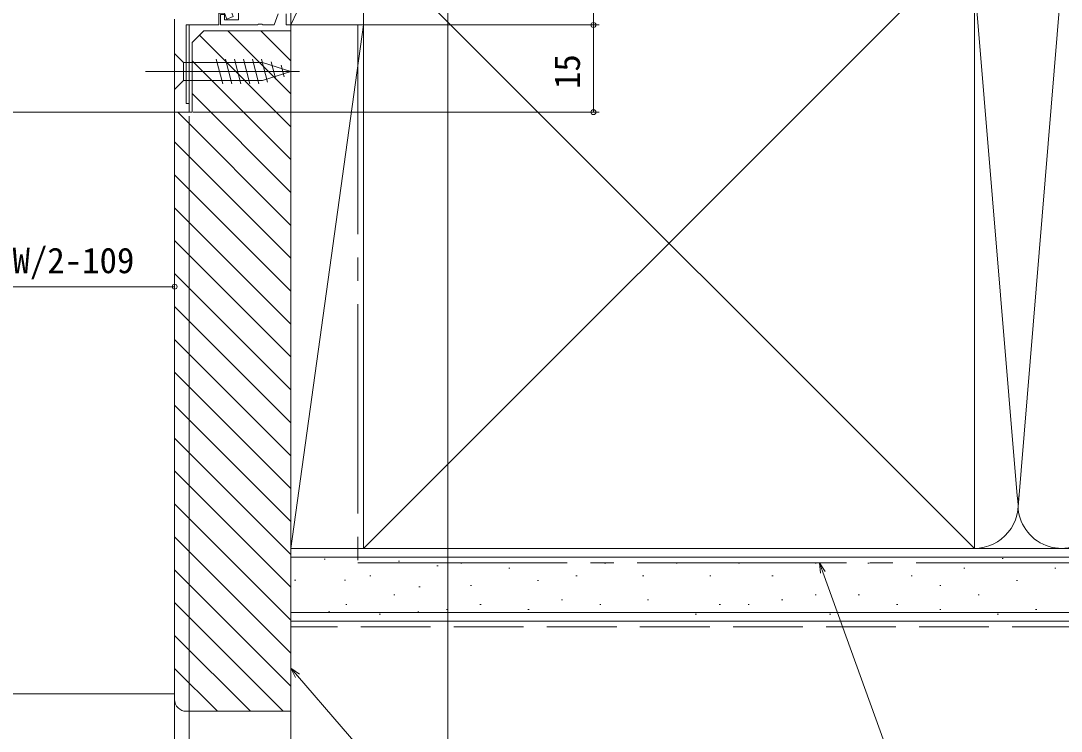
# Model space of a CAD drawing. Units: millimetres, scale not verified. Extents: x -693 to 693, y -1120 to 1122.
# Drawn here: x 336.4 to 515.3, y 157.6 to 279.7 of the extents above; entities that cross this region are included whole.
import ezdxf
from ezdxf.enums import TextEntityAlignment as Align

# ---------------------------------------------------------------- set-up
doc = ezdxf.new("R2010")
doc.units = ezdxf.units.MM
doc.header["$LTSCALE"] = 4
doc.linetypes.add('CHAIN2', pattern=[12, 9, -1, 1, -1])
doc.linetypes.add('DASHED3', pattern=[4, 3, -1])
for name, color, linetype, lineweight in [('0-2_YKK_ZWAK', 4, 'Continuous', 9), ('0-3_YKK_11', 2, 'Continuous', 9), ('0-4_YKK_12', 3, 'Continuous', 18), ('0-5_YKK_13', 3, 'Continuous', 9), ('0-8_YKK_A1', 6, 'Continuous', 9), ('0-9_YSS_KE', 7, 'Continuous', 9)]:
    doc.layers.add(name, color=color, linetype=linetype, lineweight=lineweight)
doc.styles.add('ＭＳ ゴシック', font='')
doc.styles.get('ＭＳ ゴシック').set_extended_font_data('MS Gothic')

msp = doc.modelspace()

# ---------------------------------------------------------------- linework, layer by layer
at = {"layer": '0-2_YKK_ZWAK'}
for p, q in [((362.855, 274.115), (362.855, 267.915)), ((362.855, 274.115), (364.405, 272.565)), ((377.939, 272.565), (364.405, 272.565)), ((364.405, 272.565), (364.405, 269.465)), ((371.149, 268.915), (370.023, 273.115)), ((372.702, 268.915), (371.576, 273.115)), ((374.254, 268.915), (373.129, 273.115)), ((375.807, 268.915), (374.682, 273.115)), ((377.36, 268.915), (376.235, 273.115)), ((378.844, 269.174), (377.788, 273.115)), ((382.855, 271.015), (377.939, 272.565)), ((380.276, 269.625), (379.462, 272.661)), ((381.708, 270.076), (381.159, 272.126)), ((382.855, 271.015), (377.939, 269.465)), ((362.855, 267.915), (364.405, 269.465)), ((364.405, 269.465), (377.939, 269.465))]:
    msp.add_line(p, q, dxfattribs=at)
at = {"layer": '0-2_YKK_ZWAK', "linetype": 'CHAIN2'}
msp.add_line((357.855, 271.015), (384.342, 271.015), dxfattribs=at)
at = {"layer": '0-3_YKK_11'}
for p, q in [((365.353, 264.014), (365.353, 279.014)), ((301.849, 264.014), (365.353, 264.014))]:
    msp.add_line(p, q, dxfattribs=at)
at = {"layer": '0-4_YKK_12'}
for p, q in [((500.353, 189.014), (500.353, 286.514)), ((582.853, 189.014), (382.853, 189.014)), ((382.853, 176.514), (382.853, 189.014)), ((582.853, 176.514), (382.853, 176.514))]:
    msp.add_line(p, q, dxfattribs=at)
at = {"layer": '0-4_YKK_12', "linetype": 'CHAIN2'}
for p, q in [((394.353, 279.014), (394.353, 186.514)), ((394.353, 186.514), (583.055, 186.514))]:
    msp.add_line(p, q, dxfattribs=at)
at = {"layer": '0-4_YKK_12'}
for points in [[(500.353, 294.014), (395.353, 294.014), (395.353, 189.014), (500.353, 189.014)], [(362.853, 163.013), (362.853, 264.013), (365.853, 264.013), (365.853, 276.013), (367.853, 278.013), (382.853, 278.013)], [(382.853, 278.013), (382.853, 161.013), (364.853, 161.013)]]:
    msp.add_lwpolyline(points, dxfattribs=at)
msp.add_arc((364.853, 163.013), 2, 180.00001, 269.99999, dxfattribs=at)
at = {"layer": '0-5_YKK_13'}
for p, q in [((382.853, 279.014), (395.353, 306.014)), ((395.353, 189.014), (500.353, 294.014)), ((395.353, 294.014), (500.353, 189.014)), ((500.359, 286.82), (507.695, 198.045)), ((515.195, 284.982), (507.853, 196.133)), ((367.108, 277.268), (382.853, 261.523)), ((372.02, 278.013), (382.853, 267.18)), ((377.677, 278.013), (382.853, 272.837)), ((395.353, 279.014), (382.853, 279.014)), ((382.853, 189.014), (382.853, 279.014)), ((395.353, 279.014), (382.853, 189.014)), ((395.353, 189.014), (395.353, 279.014)), ((365.853, 272.866), (382.853, 255.866)), ((365.853, 267.209), (382.853, 250.209)), ((363.392, 264.013), (382.853, 244.552)), ((362.853, 258.895), (382.853, 238.895)), ((362.853, 253.239), (382.853, 233.239)), ((362.853, 247.582), (382.853, 227.582)), ((362.853, 241.925), (382.853, 221.925)), ((362.853, 236.268), (382.853, 216.268)), ((362.853, 230.611), (382.853, 210.611)), ((362.853, 224.954), (382.853, 204.954)), ((362.853, 219.298), (382.853, 199.298)), ((362.853, 213.641), (382.853, 193.641)), ((362.853, 207.984), (382.853, 187.984)), ((362.853, 202.327), (382.853, 182.327)), ((362.853, 196.67), (382.853, 176.67)), ((362.853, 191.013), (382.853, 171.013)), ((395.353, 189.014), (382.853, 189.014)), ((500.353, 189.014), (583.055, 189.014)), ((582.853, 187.514), (382.853, 187.514)), ((388.537, 187.184), (388.737, 187.184)), ((401.335, 186.794), (401.535, 186.794)), ((412.052, 186.448), (412.252, 186.448)), ((436.777, 186.448), (436.977, 186.448)), ((449.071, 186.448), (449.271, 186.448)), ((459.785, 186.448), (459.985, 186.448)), ((472.971, 186.448), (473.171, 186.448)), ((482.037, 186.448), (482.237, 186.448)), ((505.113, 187.272), (505.313, 187.272)), ((362.853, 185.356), (382.853, 165.356)), ((396.393, 184.3), (396.593, 184.3)), ((407.961, 186.015), (408.161, 186.015)), ((420.294, 185.624), (420.494, 185.624)), ((431.832, 184.3), (432.032, 184.3)), ((443.301, 184.3), (443.501, 184.3)), ((454.84, 184.3), (455.04, 184.3)), ((465.554, 184.3), (465.754, 184.3)), ((489.454, 184.3), (489.654, 184.3)), ((498.52, 185.624), (498.72, 185.624)), ((514.179, 185.624), (514.379, 185.624)), ((383.47, 183.566), (383.67, 183.566)), ((392.045, 183.566), (392.245, 183.566)), ((413.7, 182.651), (413.9, 182.651)), ((425.239, 183.476), (425.439, 183.476)), ((494.399, 182.651), (494.599, 182.651)), ((507.586, 183.476), (507.786, 183.476)), ((400.514, 181.003), (400.714, 181.003)), ((404.843, 182.397), (405.043, 182.397)), ((472.971, 181.003), (473.171, 181.003)), ((480.389, 181.003), (480.589, 181.003)), ((500.993, 181.003), (501.193, 181.003)), ((362.853, 179.7), (381.54, 161.013)), ((392.272, 179.355), (392.472, 179.355)), ((415.349, 179.355), (415.549, 179.355)), ((429.359, 180.179), (429.559, 180.179)), ((435.953, 179.355), (436.153, 179.355)), ((444.126, 180.179), (444.326, 180.179)), ((456.488, 179.355), (456.688, 179.355)), ((461.433, 179.355), (461.633, 179.355)), ((467.202, 180.179), (467.402, 180.179)), ((486.982, 179.355), (487.182, 179.355)), ((582.853, 178.014), (382.853, 178.014)), ((389.317, 178.109), (389.517, 178.109)), ((398.041, 177.707), (398.241, 177.707)), ((404.653, 178.109), (404.853, 178.109)), ((409.58, 178.531), (409.78, 178.531)), ((423.59, 178.531), (423.79, 178.531)), ((452.367, 177.707), (452.567, 177.707)), ((475.444, 177.707), (475.644, 177.707)), ((494.399, 178.531), (494.599, 178.531)), ((504.289, 177.707), (504.489, 177.707)), ((510.883, 178.531), (511.083, 178.531)), ((362.853, 174.043), (375.883, 161.013)), ((362.853, 168.386), (370.226, 161.013)), ((362.853, 164.014), (285.835, 164.014))]:
    msp.add_line(p, q, dxfattribs=at)
at = {"layer": '0-5_YKK_13', "linetype": 'DASHED3'}
msp.add_line((582.853, 175.514), (382.853, 175.514), dxfattribs=at)
at = {"layer": '0-5_YKK_13'}
msp.add_lwpolyline([(395.353, 279.014), (395.353, 306.014), (382.853, 306.014), (382.853, 279.014)], close=True, dxfattribs=at)
for centre, start in [((500.353, 196.514), 270), ((515.353, 196.514), 168.21646)]:
    msp.add_arc(centre, 7.5, start, 11.78354, dxfattribs=at)
at = {"layer": '0-8_YKK_A1'}
for p, q in [((434.853, 306.014), (434.853, 279.014)), ((409.853, 305.314), (409.853, 100.013)), ((382.853, 278.314), (382.853, 120.013)), ((382.853, 278.314), (382.853, 100.013)), ((382.853, 278.314), (382.853, 100.013)), ((383.553, 279.014), (435.853, 279.014)), ((383.553, 279.014), (435.853, 279.014)), ((434.853, 264.014), (434.853, 279.014)), ((362.853, 263.314), (362.853, 140.013)), ((362.853, 263.314), (362.853, 120.013)), ((362.853, 263.314), (362.853, 120.013)), ((362.853, 263.314), (362.853, 140.013)), ((362.853, 263.314), (362.853, 233.014)), ((365.353, 263.314), (365.353, 140.013)), ((366.053, 264.014), (435.853, 264.014)), ((362.853, 234.014), (287.853, 234.014))]:
    msp.add_line(p, q, dxfattribs=at)
for points in [[(473.867, 184.76), (473.716, 186.514), (474.723, 185.07)], [(473.716, 186.514), (474.295, 184.915), (488.128, 146.703), (558.988, 146.703)], [(383.618, 166.809), (382.853, 168.394), (384.308, 167.404)], [(382.853, 168.394), (383.963, 167.107), (421.534, 123.538), (457.514, 123.538)]]:
    msp.add_lwpolyline(points, dxfattribs=at)
for centre in [(434.853, 279.014), (434.853, 279.014), (434.853, 264.014), (362.853, 234.014)]:
    msp.add_circle(centre, 0.425, dxfattribs=at)
at = {"layer": '0-9_YSS_KE'}
for points in [[(379.953, 279.014), (378.012, 279.014), (377.828, 279.134), (377.278, 279.134), (377.095, 279.014), (370.753, 279.014), (370.753, 280.814), (371.453, 280.814), (371.453, 279.914), (373.853, 279.914), (373.853, 297.214), (372.253, 297.214), (372.253, 296.314), (371.753, 295.814), (371.453, 296.114), (371.453, 297.014)], [(362.853, 280.014), (362.853, 264.014), (365.353, 264.014), (365.353, 265.514), (364.853, 265.514), (364.853, 279.014), (370.453, 279.014), (370.453, 281.014), (371.453, 281.014), (371.812, 280.029), (372.939, 280.44), (372.597, 281.379), (373.853, 281.837), (373.853, 296.314), (373.353, 296.814)], [(380.645, 280.914), (379.953, 279.014)], [(382.853, 281.714), (382.853, 279.014), (382.053, 279.014), (382.053, 280.914)]]:
    msp.add_lwpolyline(points, dxfattribs=at)

# ---------------------------------------------------------------- texts
at = {"layer": '0-8_YKK_A1', "style": 'ＭＳ ゴシック'}
msp.add_text('15', height=4.399, rotation=90, dxfattribs=at).set_placement((433.853, 267.994), align=Align.BOTTOM_LEFT)
msp.add_text('内障子有効開口=W/2-109', height=4.399, dxfattribs=at).set_placement((289.993, 235.014), align=Align.BOTTOM_LEFT)

doc.saveas('drawing.dxf')
